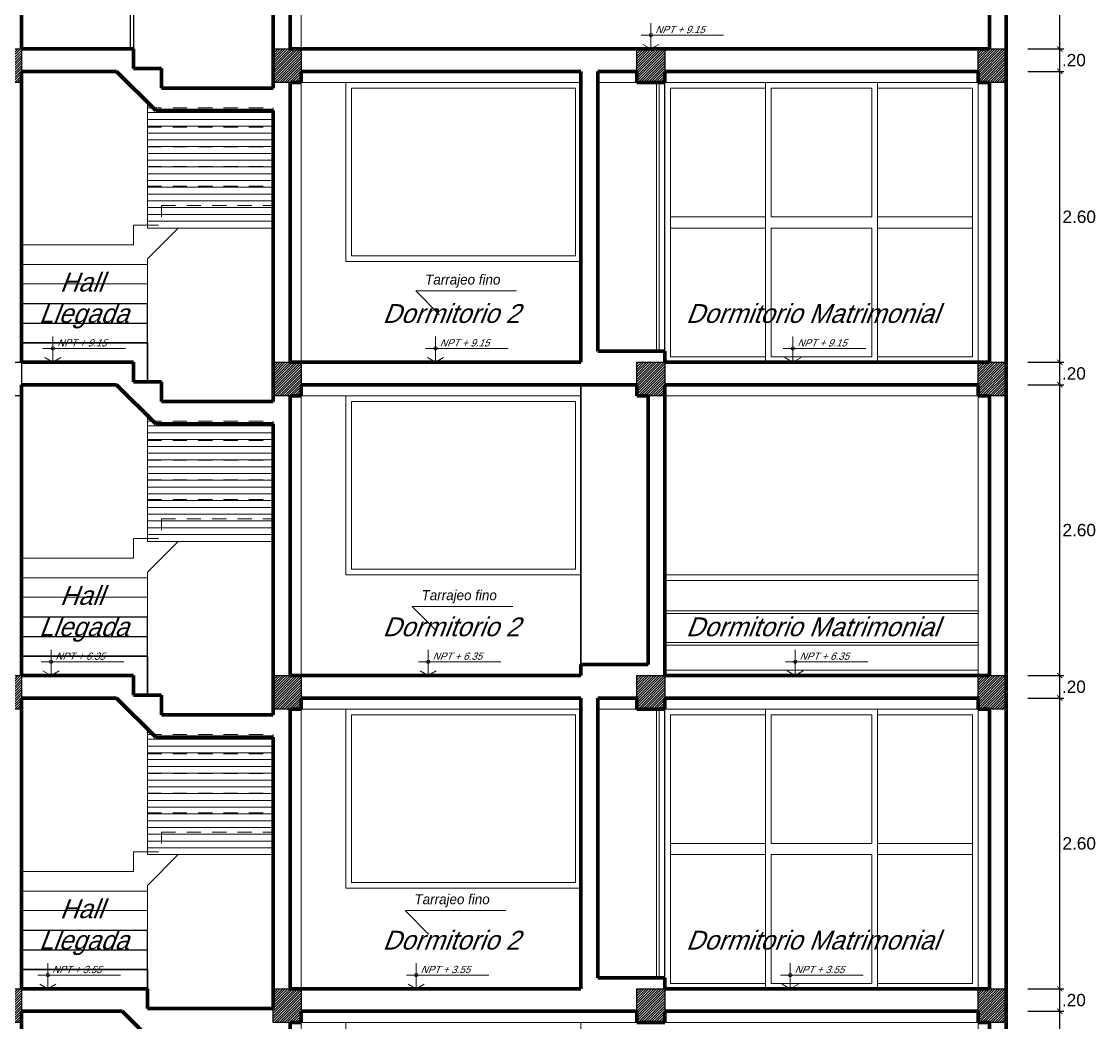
# Model space of a CAD drawing. Header units: millimetres. Extents: x 3779 to 7711, y 1445 to 3132.
# Drawn here: x 3977.47 to 3987.07, y 1475.68 to 1484.63 of the extents above; entities that cross this region are included whole.
import ezdxf

# ---------------------------------------------------------------- set-up
doc = ezdxf.new("R2010")
doc.units = ezdxf.units.MM
doc.header["$PDMODE"] = 3
doc.linetypes.add('HIDDEN', pattern=[9.525, 6.35, -3.175])
for name, color, linetype, lineweight in [('cotas', 7, 'Continuous', 5), ('pluma 0.0', 33, 'Continuous', 0), ('pluma 0.5', 41, 'Continuous', 5), ('pluma 1', 1, 'Continuous', 9), ('pluma 1.5', 14, 'Continuous', 15), ('pluma 2', 2, 'Continuous', 20), ('pluma 2.5', 30, 'Continuous', 25), ('pluma 3', 251, 'Continuous', 30), ('pluma 3.5', 253, 'Continuous', 35), ('pluma 8', 98, 'Continuous', 80), ('proyecciones', 32, 'HIDDEN', 9), ('TEXTO', 7, 'Continuous', 9), ('TEXTURAS', 35, 'Continuous', 5)]:
    doc.layers.add(name, color=color, linetype=linetype, lineweight=lineweight)
doc.styles.add('nombreambiente', font='stylu.ttf', dxfattribs={"oblique": 20})
doc.styles.get("Standard").update_dxf_attribs({"font": 'arial.ttf'})
doc.dimstyles.new('INTERIOR', dxfattribs={"dimtxt": 0.11, "dimasz": 0.0465, "dimexe": 0.0345, "dimexo": 0.195, "dimgap": 0.0295, "dimtad": 2, "dimtih": 1, "dimtoh": 1, "dimzin": 4, "dimdsep": 46, "dimtxsty": 'Standard', "dimblk": 'ARCHTICK', "dimcen": 0, "dimdle": 0.06, "dimclrd": 256, "dimclre": 256, "dimclrt": 256, "dimadec": 0, "dimazin": 0, "dimtfac": 1, "dimtmove": 0, "dimatfit": 3, "dimldrblk": 'ARCHTICK', "dimfxl": 0.0345, "dimtolj": 1, "dimtzin": 0, "dimlwe": 25, "dimarcsym": 0})

# ---------------------------------------------------------------- blocks, each defined once
blk = doc.blocks.new('ttryt')
at = {"layer": 'pluma 1'}
for p, q in [((1118.6396, 393.5141), (1118.6396, 393.2829)), ((1119.2894, 393.4071), (1118.5516, 393.4071)), ((1118.6396, 393.2829), (1118.5676, 393.3244)), ((1118.6396, 393.2829), (1118.7115, 393.3244))]:
    blk.add_line(p, q, dxfattribs=at)
at = {"layer": 'pluma 1', "linetype": 'Continuous'}
blk.add_circle((1118.6396, 393.4071), 0.015, dxfattribs=at)
blk = doc.blocks.new('_ArchTick')
at = {"color": 0, "linetype": 'ByBlock', "lineweight": 40, "const_width": 0.15}
blk.add_lwpolyline([(-0.5, -0.5), (0.5, 0.5)], dxfattribs=at)
blk = doc.blocks.new('*D766')
at = {"layer": 'cotas', "lineweight": -2, "transparency": 16777216}
blk.add_line((3976.9198, 1484.3228), (3976.9198, 1486.8428), dxfattribs=at)
at = {"layer": 'cotas', "lineweight": 25, "transparency": 16777216}
for p, q in [((3977.279, 1486.7828), (3976.8853, 1486.7828)), ((3977.129, 1484.3828), (3976.8853, 1484.3828))]:
    blk.add_line(p, q, dxfattribs=at)
at = {"layer": 'Defpoints', "color": 0, "transparency": 16777216}
for p in [(3976.9198, 1486.7828), (3977.474, 1486.7828), (3977.324, 1484.3828)]:
    blk.add_point(p, dxfattribs=at)
at = {"layer": 'cotas', "lineweight": -2, "transparency": 16777216, "xscale": 0.04649999999999999, "yscale": 0.04649999999999999, "zscale": 0.04649999999999999}
for p, rotation in [((3976.9198, 1486.7828), 90), ((3976.9198, 1484.3828), 270)]:
    blk.add_blockref('_ArchTick', p, dxfattribs=dict(at, rotation=rotation))
at = {"layer": 'cotas', "transparency": 16777216, "insert": (3976.7467, 1485.5828), "char_height": 0.11, "attachment_point": 5}
blk.add_mtext('\\A1;2.40', dxfattribs=at)
blk = doc.blocks.new('*D777')
at = {"layer": 'cotas', "lineweight": -2, "transparency": 16777216}
blk.add_line((3986.7537, 1473.1228), (3986.7537, 1475.8428), dxfattribs=at)
at = {"layer": 'cotas', "lineweight": 25, "transparency": 16777216}
for p, q in [((3986.469, 1475.7828), (3986.7882, 1475.7828)), ((3986.469, 1473.1828), (3986.7882, 1473.1828))]:
    blk.add_line(p, q, dxfattribs=at)
at = {"layer": 'Defpoints', "color": 0, "transparency": 16777216}
for p in [(3986.274, 1475.7828), (3986.7537, 1475.7828), (3986.274, 1473.1828)]:
    blk.add_point(p, dxfattribs=at)
at = {"layer": 'cotas', "lineweight": -2, "transparency": 16777216, "xscale": 0.04649999999999999, "yscale": 0.04649999999999999, "zscale": 0.04649999999999999}
for p, rotation in [((3986.7537, 1475.7828), 90), ((3986.7537, 1473.1828), 270)]:
    blk.add_blockref('_ArchTick', p, dxfattribs=dict(at, rotation=rotation))
at = {"layer": 'cotas', "transparency": 16777216, "insert": (3986.9268, 1474.4828), "char_height": 0.11, "attachment_point": 5}
blk.add_mtext('\\A1;2.60', dxfattribs=at)
blk = doc.blocks.new('*D778')
at = {"layer": 'cotas', "lineweight": 25, "transparency": 16777216}
for p, q in [((3986.469, 1475.9828), (3986.7882, 1475.9828)), ((3986.469, 1475.7828), (3986.7882, 1475.7828))]:
    blk.add_line(p, q, dxfattribs=at)
at = {"layer": 'cotas', "lineweight": -2, "transparency": 16777216}
blk.add_line((3986.7537, 1475.7228), (3986.7537, 1476.0428), dxfattribs=at)
at = {"layer": 'Defpoints', "color": 0, "transparency": 16777216}
for p in [(3986.274, 1475.9828), (3986.7537, 1475.9828), (3986.274, 1475.7828)]:
    blk.add_point(p, dxfattribs=at)
at = {"layer": 'cotas', "lineweight": -2, "transparency": 16777216, "xscale": 0.04649999999999999, "yscale": 0.04649999999999999, "zscale": 0.04649999999999999}
for p, rotation in [((3986.7537, 1475.9828), 90), ((3986.7537, 1475.7828), 270)]:
    blk.add_blockref('_ArchTick', p, dxfattribs=dict(at, rotation=rotation))
at = {"layer": 'cotas', "transparency": 16777216, "insert": (3986.8793, 1475.8828), "char_height": 0.11, "attachment_point": 5}
blk.add_mtext('\\A1;.20', dxfattribs=at)
blk = doc.blocks.new('*D779')
at = {"layer": 'cotas', "lineweight": 25, "transparency": 16777216}
for p, q in [((3986.469, 1478.5828), (3986.7882, 1478.5828)), ((3986.469, 1475.9828), (3986.7882, 1475.9828))]:
    blk.add_line(p, q, dxfattribs=at)
at = {"layer": 'cotas', "lineweight": -2, "transparency": 16777216}
blk.add_line((3986.7537, 1475.9228), (3986.7537, 1478.6428), dxfattribs=at)
at = {"layer": 'Defpoints', "color": 0, "transparency": 16777216}
for p in [(3986.274, 1478.5828), (3986.7537, 1478.5828), (3986.274, 1475.9828)]:
    blk.add_point(p, dxfattribs=at)
at = {"layer": 'cotas', "lineweight": -2, "transparency": 16777216, "xscale": 0.04649999999999999, "yscale": 0.04649999999999999, "zscale": 0.04649999999999999}
for p, rotation in [((3986.7537, 1478.5828), 90), ((3986.7537, 1475.9828), 270)]:
    blk.add_blockref('_ArchTick', p, dxfattribs=dict(at, rotation=rotation))
at = {"layer": 'cotas', "transparency": 16777216, "insert": (3986.9268, 1477.2828), "char_height": 0.11, "attachment_point": 5}
blk.add_mtext('\\A1;2.60', dxfattribs=at)
blk = doc.blocks.new('*D780')
at = {"layer": 'cotas', "lineweight": 25, "transparency": 16777216}
for p, q in [((3986.469, 1478.7828), (3986.7882, 1478.7828)), ((3986.469, 1478.5828), (3986.7882, 1478.5828))]:
    blk.add_line(p, q, dxfattribs=at)
at = {"layer": 'cotas', "lineweight": -2, "transparency": 16777216}
blk.add_line((3986.7537, 1478.5228), (3986.7537, 1478.8428), dxfattribs=at)
at = {"layer": 'Defpoints', "color": 0, "transparency": 16777216}
for p in [(3986.274, 1478.7828), (3986.7537, 1478.7828), (3986.274, 1478.5828)]:
    blk.add_point(p, dxfattribs=at)
at = {"layer": 'cotas', "lineweight": -2, "transparency": 16777216, "xscale": 0.04649999999999999, "yscale": 0.04649999999999999, "zscale": 0.04649999999999999}
for p, rotation in [((3986.7537, 1478.7828), 90), ((3986.7537, 1478.5828), 270)]:
    blk.add_blockref('_ArchTick', p, dxfattribs=dict(at, rotation=rotation))
at = {"layer": 'cotas', "transparency": 16777216, "insert": (3986.8793, 1478.6828), "char_height": 0.11, "attachment_point": 5}
blk.add_mtext('\\A1;.20', dxfattribs=at)
blk = doc.blocks.new('*D781')
at = {"layer": 'cotas', "lineweight": 25, "transparency": 16777216}
for p, q in [((3986.469, 1481.3828), (3986.7882, 1481.3828)), ((3986.469, 1478.7828), (3986.7882, 1478.7828))]:
    blk.add_line(p, q, dxfattribs=at)
at = {"layer": 'cotas', "lineweight": -2, "transparency": 16777216}
blk.add_line((3986.7537, 1478.7228), (3986.7537, 1481.4428), dxfattribs=at)
at = {"layer": 'Defpoints', "color": 0, "transparency": 16777216}
for p in [(3986.274, 1481.3828), (3986.7537, 1481.3828), (3986.274, 1478.7828)]:
    blk.add_point(p, dxfattribs=at)
at = {"layer": 'cotas', "lineweight": -2, "transparency": 16777216, "xscale": 0.04649999999999999, "yscale": 0.04649999999999999, "zscale": 0.04649999999999999}
for p, rotation in [((3986.7537, 1481.3828), 90), ((3986.7537, 1478.7828), 270)]:
    blk.add_blockref('_ArchTick', p, dxfattribs=dict(at, rotation=rotation))
at = {"layer": 'cotas', "transparency": 16777216, "insert": (3986.9268, 1480.0828), "char_height": 0.11, "attachment_point": 5}
blk.add_mtext('\\A1;2.60', dxfattribs=at)
blk = doc.blocks.new('*D782')
at = {"layer": 'cotas', "lineweight": 25, "transparency": 16777216}
for p, q in [((3986.469, 1481.5828), (3986.7882, 1481.5828)), ((3986.469, 1481.3828), (3986.7882, 1481.3828))]:
    blk.add_line(p, q, dxfattribs=at)
at = {"layer": 'cotas', "lineweight": -2, "transparency": 16777216}
blk.add_line((3986.7537, 1481.3228), (3986.7537, 1481.6428), dxfattribs=at)
at = {"layer": 'Defpoints', "color": 0, "transparency": 16777216}
for p in [(3986.274, 1481.5828), (3986.7537, 1481.5828), (3986.274, 1481.3828)]:
    blk.add_point(p, dxfattribs=at)
at = {"layer": 'cotas', "lineweight": -2, "transparency": 16777216, "xscale": 0.04649999999999999, "yscale": 0.04649999999999999, "zscale": 0.04649999999999999}
for p, rotation in [((3986.7537, 1481.5828), 90), ((3986.7537, 1481.3828), 270)]:
    blk.add_blockref('_ArchTick', p, dxfattribs=dict(at, rotation=rotation))
at = {"layer": 'cotas', "transparency": 16777216, "insert": (3986.8793, 1481.4828), "char_height": 0.11, "attachment_point": 5}
blk.add_mtext('\\A1;.20', dxfattribs=at)
blk = doc.blocks.new('*D783')
at = {"layer": 'cotas', "lineweight": -2, "transparency": 16777216}
blk.add_line((3986.7537, 1481.5228), (3986.7537, 1484.2428), dxfattribs=at)
at = {"layer": 'cotas', "lineweight": 25, "transparency": 16777216}
for p, q in [((3986.469, 1484.1828), (3986.7882, 1484.1828)), ((3986.469, 1481.5828), (3986.7882, 1481.5828))]:
    blk.add_line(p, q, dxfattribs=at)
at = {"layer": 'Defpoints', "color": 0, "transparency": 16777216}
for p in [(3986.274, 1484.1828), (3986.7537, 1484.1828), (3986.274, 1481.5828)]:
    blk.add_point(p, dxfattribs=at)
at = {"layer": 'cotas', "lineweight": -2, "transparency": 16777216, "xscale": 0.04649999999999999, "yscale": 0.04649999999999999, "zscale": 0.04649999999999999}
for p, rotation in [((3986.7537, 1484.1828), 90), ((3986.7537, 1481.5828), 270)]:
    blk.add_blockref('_ArchTick', p, dxfattribs=dict(at, rotation=rotation))
at = {"layer": 'cotas', "transparency": 16777216, "insert": (3986.9268, 1482.8828), "char_height": 0.11, "attachment_point": 5}
blk.add_mtext('\\A1;2.60', dxfattribs=at)
blk = doc.blocks.new('*D784')
at = {"layer": 'cotas', "lineweight": -2, "transparency": 16777216}
blk.add_line((3986.7537, 1484.1228), (3986.7537, 1484.4428), dxfattribs=at)
at = {"layer": 'cotas', "lineweight": 25, "transparency": 16777216}
for p, q in [((3986.469, 1484.3828), (3986.7882, 1484.3828)), ((3986.469, 1484.1828), (3986.7882, 1484.1828))]:
    blk.add_line(p, q, dxfattribs=at)
at = {"layer": 'Defpoints', "color": 0, "transparency": 16777216}
for p in [(3986.274, 1484.3828), (3986.7537, 1484.3828), (3986.274, 1484.1828)]:
    blk.add_point(p, dxfattribs=at)
at = {"layer": 'cotas', "lineweight": -2, "transparency": 16777216, "xscale": 0.04649999999999999, "yscale": 0.04649999999999999, "zscale": 0.04649999999999999}
for p, rotation in [((3986.7537, 1484.3828), 90), ((3986.7537, 1484.1828), 270)]:
    blk.add_blockref('_ArchTick', p, dxfattribs=dict(at, rotation=rotation))
at = {"layer": 'cotas', "transparency": 16777216, "insert": (3986.8793, 1484.2828), "char_height": 0.11, "attachment_point": 5}
blk.add_mtext('\\A1;.20', dxfattribs=at)
blk = doc.blocks.new('*D785')
at = {"layer": 'cotas', "lineweight": -2, "transparency": 16777216}
blk.add_line((3986.7537, 1484.3228), (3986.7537, 1485.4428), dxfattribs=at)
at = {"layer": 'cotas', "lineweight": 25, "transparency": 16777216}
for p, q in [((3986.469, 1485.3828), (3986.7882, 1485.3828)), ((3986.469, 1484.3828), (3986.7882, 1484.3828))]:
    blk.add_line(p, q, dxfattribs=at)
at = {"layer": 'Defpoints', "color": 0, "transparency": 16777216}
for p in [(3986.274, 1485.3828), (3986.7537, 1485.3828), (3986.274, 1484.3828)]:
    blk.add_point(p, dxfattribs=at)
at = {"layer": 'cotas', "lineweight": -2, "transparency": 16777216, "xscale": 0.04649999999999999, "yscale": 0.04649999999999999, "zscale": 0.04649999999999999}
for p, rotation in [((3986.7537, 1485.3828), 90), ((3986.7537, 1484.3828), 270)]:
    blk.add_blockref('_ArchTick', p, dxfattribs=dict(at, rotation=rotation))
at = {"layer": 'cotas', "transparency": 16777216, "insert": (3986.9207, 1484.8828), "char_height": 0.11, "attachment_point": 5}
blk.add_mtext('\\A1;1.00', dxfattribs=at)

msp = doc.modelspace()

# ---------------------------------------------------------------- hatches: boundary and pattern name
at = {"layer": 'TEXTURAS'}
h = msp.add_hatch(dxfattribs=at)
h.set_pattern_fill('LINE', color=256, scale=0.005, angle=45)
h.set_pattern_definition([(45, (-180.418558, 136.083055), (-0.01122532015, 0.01122532015), [])])
h.paths.add_polyline_path([(3977.474, 1484.3828), (3977.374, 1484.3828), (3977.224, 1484.3828), (3977.224, 1484.0828), (3977.474, 1484.0828), (3977.474, 1484.1828)])
h = msp.add_hatch(dxfattribs=at)
h.set_pattern_fill('LINE', color=256, scale=0.005, angle=45)
h.set_pattern_definition([(45, (-177.918558, 136.083055), (-0.01122532015, 0.01122532015), [])])
h.paths.add_polyline_path([(3979.974, 1484.3828), (3979.874, 1484.3828), (3979.724, 1484.3828), (3979.724, 1484.0828), (3979.974, 1484.0828), (3979.974, 1484.1828)])
h = msp.add_hatch(dxfattribs=at)
h.set_pattern_fill('LINE', color=256, scale=0.005, angle=45)
h.set_pattern_definition([(45, (-174.668558, 136.083055), (-0.01122532015, 0.01122532015), [])])
h.paths.add_polyline_path([(3983.224, 1484.3828), (3983.124, 1484.3828), (3982.974, 1484.3828), (3982.974, 1484.0828), (3983.224, 1484.0828), (3983.224, 1484.1828)])
h = msp.add_hatch(dxfattribs=at)
h.set_pattern_fill('LINE', color=256, scale=0.005, angle=45)
h.set_pattern_definition([(45, (-171.618558, 136.083055), (-0.01122532015, 0.01122532015), [])])
h.paths.add_polyline_path([(3986.274, 1484.3828), (3986.174, 1484.3828), (3986.024, 1484.3828), (3986.024, 1484.0828), (3986.274, 1484.0828), (3986.274, 1484.1828)])
h = msp.add_hatch(dxfattribs=at)
h.set_pattern_fill('LINE', color=256, scale=0.005, angle=45)
h.set_pattern_definition([(45, (-177.918558, 133.283055), (-0.01122532015, 0.01122532015), [])])
h.paths.add_polyline_path([(3979.974, 1481.5828), (3979.874, 1481.5828), (3979.724, 1481.5828), (3979.724, 1481.2828), (3979.974, 1481.2828), (3979.974, 1481.3828)])
h = msp.add_hatch(dxfattribs=at)
h.set_pattern_fill('LINE', color=256, scale=0.005, angle=45)
h.set_pattern_definition([(45, (-174.668558, 133.283055), (-0.01122532015, 0.01122532015), [])])
h.paths.add_polyline_path([(3983.224, 1481.5828), (3983.124, 1481.5828), (3982.974, 1481.5828), (3982.974, 1481.2828), (3983.224, 1481.2828), (3983.224, 1481.3828)])
h = msp.add_hatch(dxfattribs=at)
h.set_pattern_fill('LINE', color=256, scale=0.005, angle=45)
h.set_pattern_definition([(45, (-171.618558, 133.283055), (-0.01122532015, 0.01122532015), [])])
h.paths.add_polyline_path([(3986.274, 1481.5828), (3986.174, 1481.5828), (3986.024, 1481.5828), (3986.024, 1481.2828), (3986.274, 1481.2828), (3986.274, 1481.3828)])
h = msp.add_hatch(dxfattribs=at)
h.set_pattern_fill('LINE', color=256, scale=0.005, angle=45)
h.set_pattern_definition([(45, (-180.418558, 130.483055), (-0.01122532015, 0.01122532015), [])])
h.paths.add_polyline_path([(3977.474, 1478.7828), (3977.374, 1478.7828), (3977.224, 1478.7828), (3977.224, 1478.4828), (3977.474, 1478.4828), (3977.474, 1478.5828)])
h = msp.add_hatch(dxfattribs=at)
h.set_pattern_fill('LINE', color=256, scale=0.005, angle=45)
h.set_pattern_definition([(45, (-177.918558, 130.483055), (-0.01122532015, 0.01122532015), [])])
h.paths.add_polyline_path([(3979.974, 1478.7828), (3979.874, 1478.7828), (3979.724, 1478.7828), (3979.724, 1478.4828), (3979.974, 1478.4828), (3979.974, 1478.5828)])
h = msp.add_hatch(dxfattribs=at)
h.set_pattern_fill('LINE', color=256, scale=0.005, angle=45)
h.set_pattern_definition([(45, (-174.668558, 130.483055), (-0.01122532015, 0.01122532015), [])])
h.paths.add_polyline_path([(3983.224, 1478.7828), (3983.124, 1478.7828), (3982.974, 1478.7828), (3982.974, 1478.4828), (3983.224, 1478.4828), (3983.224, 1478.5828)])
h = msp.add_hatch(dxfattribs=at)
h.set_pattern_fill('LINE', color=256, scale=0.005, angle=45)
h.set_pattern_definition([(45, (-171.618558, 130.483055), (-0.01122532015, 0.01122532015), [])])
h.paths.add_polyline_path([(3986.274, 1478.7828), (3986.174, 1478.7828), (3986.024, 1478.7828), (3986.024, 1478.4828), (3986.274, 1478.4828), (3986.274, 1478.5828)])
h = msp.add_hatch(dxfattribs=at)
h.set_pattern_fill('LINE', color=256, scale=0.005, angle=45)
h.set_pattern_definition([(45, (-180.418558, 127.683055), (-0.01122532015, 0.01122532015), [])])
h.paths.add_polyline_path([(3977.474, 1475.9828), (3977.374, 1475.9828), (3977.224, 1475.9828), (3977.224, 1475.6828), (3977.474, 1475.6828), (3977.474, 1475.7828)])
h = msp.add_hatch(dxfattribs=at)
h.set_pattern_fill('LINE', color=256, scale=0.005, angle=45)
h.set_pattern_definition([(45, (-177.918558, 127.683055), (-0.01122532015, 0.01122532015), [])])
h.paths.add_polyline_path([(3979.974, 1475.9828), (3979.874, 1475.9828), (3979.724, 1475.9828), (3979.724, 1475.6828), (3979.974, 1475.6828), (3979.974, 1475.7828)])
h = msp.add_hatch(dxfattribs=at)
h.set_pattern_fill('LINE', color=256, scale=0.005, angle=45)
h.set_pattern_definition([(45, (-174.668558, 127.683055), (-0.01122532015, 0.01122532015), [])])
h.paths.add_polyline_path([(3983.224, 1475.9828), (3983.124, 1475.9828), (3982.974, 1475.9828), (3982.974, 1475.6828), (3983.224, 1475.6828), (3983.224, 1475.7828)])
h = msp.add_hatch(dxfattribs=at)
h.set_pattern_fill('LINE', color=256, scale=0.005, angle=45)
h.set_pattern_definition([(45, (-171.618558, 127.683055), (-0.01122532015, 0.01122532015), [])])
h.paths.add_polyline_path([(3986.274, 1475.9828), (3986.174, 1475.9828), (3986.024, 1475.9828), (3986.024, 1475.6828), (3986.274, 1475.6828), (3986.274, 1475.7828)])

# ---------------------------------------------------------------- linework, layer by layer
at = {"layer": 'pluma 0.0'}
for p, q in [((3978.599, 1483.8744), (3978.6324, 1483.8744)), ((3978.599, 1483.8137), (3979.724, 1483.8137)), ((3978.599, 1483.7531), (3979.724, 1483.7531)), ((3978.599, 1483.6924), (3979.724, 1483.6924)), ((3978.599, 1483.6318), (3979.724, 1483.6318)), ((3978.599, 1483.5711), (3979.724, 1483.5711)), ((3978.599, 1483.5105), (3979.724, 1483.5105)), ((3978.599, 1483.4499), (3979.724, 1483.4499)), ((3978.599, 1483.3892), (3979.724, 1483.3892)), ((3978.599, 1483.3286), (3979.724, 1483.3286)), ((3978.599, 1483.2679), (3979.724, 1483.2679)), ((3978.599, 1483.2073), (3979.724, 1483.2073)), ((3978.599, 1483.1466), (3979.724, 1483.1466)), ((3978.599, 1483.086), (3979.724, 1483.086)), ((3978.599, 1483.0254), (3979.724, 1483.0254)), ((3978.599, 1482.9647), (3979.724, 1482.9647)), ((3978.599, 1482.9041), (3979.724, 1482.9041)), ((3978.599, 1482.8434), (3979.724, 1482.8434)), ((3978.599, 1481.0744), (3978.6324, 1481.0744)), ((3978.599, 1481.0137), (3979.724, 1481.0137)), ((3978.599, 1480.9531), (3979.724, 1480.9531)), ((3978.599, 1480.8924), (3979.724, 1480.8924)), ((3978.599, 1480.8318), (3979.724, 1480.8318)), ((3978.599, 1480.7711), (3979.724, 1480.7711)), ((3978.599, 1480.7105), (3979.724, 1480.7105)), ((3978.599, 1480.6499), (3979.724, 1480.6499)), ((3978.599, 1480.5892), (3979.724, 1480.5892)), ((3978.599, 1480.5286), (3979.724, 1480.5286)), ((3978.599, 1480.4679), (3979.724, 1480.4679)), ((3978.599, 1480.4073), (3979.724, 1480.4073)), ((3978.599, 1480.3466), (3979.724, 1480.3466)), ((3978.599, 1480.286), (3979.724, 1480.286)), ((3978.599, 1480.2254), (3979.724, 1480.2254)), ((3978.599, 1480.1647), (3979.724, 1480.1647)), ((3978.599, 1480.1041), (3979.724, 1480.1041)), ((3978.599, 1480.0434), (3979.724, 1480.0434)), ((3986.024, 1479.6828), (3983.224, 1479.6828)), ((3986.024, 1479.6328), (3983.224, 1479.6328)), ((3983.224, 1479.3619), (3986.024, 1479.3619)), ((3983.224, 1479.3369), (3986.024, 1479.3369)), ((3983.224, 1479.0786), (3986.024, 1479.0786)), ((3983.224, 1479.0536), (3986.024, 1479.0536)), ((3986.024, 1478.8328), (3983.224, 1478.8328)), ((3978.599, 1478.2744), (3978.6324, 1478.2744)), ((3978.599, 1478.2137), (3979.724, 1478.2137)), ((3978.599, 1478.1531), (3979.724, 1478.1531)), ((3978.599, 1478.0924), (3979.724, 1478.0924)), ((3978.599, 1478.0318), (3979.724, 1478.0318)), ((3978.599, 1477.9711), (3979.724, 1477.9711)), ((3978.599, 1477.9105), (3979.724, 1477.9105)), ((3978.599, 1477.8499), (3979.724, 1477.8499)), ((3978.599, 1477.7892), (3979.724, 1477.7892)), ((3978.599, 1477.7286), (3979.724, 1477.7286)), ((3978.599, 1477.6679), (3979.724, 1477.6679)), ((3978.599, 1477.6073), (3979.724, 1477.6073)), ((3978.599, 1477.5466), (3979.724, 1477.5466)), ((3978.599, 1477.486), (3979.724, 1477.486)), ((3978.599, 1477.4254), (3979.724, 1477.4254)), ((3978.599, 1477.3647), (3979.724, 1477.3647)), ((3978.599, 1477.3041), (3979.724, 1477.3041)), ((3978.599, 1477.2434), (3979.724, 1477.2434))]:
    msp.add_line(p, q, dxfattribs=at)
at = {"layer": 'pluma 0.5'}
for points in [[(3982.474, 1484.0828), (3980.374, 1484.0828), (3980.374, 1482.4828), (3982.474, 1482.4828)], [(3982.424, 1484.0328), (3980.424, 1484.0328), (3980.424, 1482.5328), (3982.424, 1482.5328)], [(3982.474, 1478.4828), (3980.374, 1478.4828), (3980.374, 1476.8828), (3982.474, 1476.8828)], [(3982.424, 1478.4328), (3980.424, 1478.4328), (3980.424, 1476.9328), (3982.424, 1476.9328)]]:
    msp.add_lwpolyline(points, close=True, dxfattribs=at)
msp.add_lwpolyline([(3981.4153, 1474.3828), (3982.474, 1474.3828), (3982.474, 1475.6828), (3980.374, 1475.6828), (3980.374, 1474.3828), (3981.3953, 1474.3828)], dxfattribs=at)
at = {"layer": 'pluma 1'}
for p, q in [((3979.974, 1484.0828), (3982.474, 1484.0828)), ((3982.624, 1484.0828), (3982.974, 1484.0828)), ((3983.149, 1484.0828), (3983.149, 1481.6828)), ((3983.174, 1484.0828), (3983.174, 1481.6828)), ((3986.024, 1484.0828), (3983.224, 1484.0828)), ((3984.124, 1484.0828), (3984.124, 1481.5828)), ((3985.124, 1484.0828), (3985.124, 1481.5828)), ((3984.174, 1484.0328), (3984.174, 1482.8828)), ((3985.074, 1484.0328), (3985.074, 1482.8828)), ((3984.124, 1482.8828), (3983.274, 1482.8828)), ((3985.074, 1482.8828), (3984.174, 1482.8828)), ((3985.974, 1482.8828), (3985.124, 1482.8828)), ((3984.124, 1482.7828), (3983.274, 1482.7828)), ((3984.174, 1482.7828), (3984.174, 1481.6328)), ((3985.074, 1482.7828), (3984.174, 1482.7828)), ((3985.074, 1482.7828), (3985.074, 1481.6328)), ((3985.974, 1482.7828), (3985.124, 1482.7828)), ((3979.974, 1481.2828), (3982.474, 1481.2828)), ((3986.024, 1481.2828), (3983.224, 1481.2828)), ((3979.974, 1478.4828), (3982.474, 1478.4828)), ((3982.624, 1478.4828), (3982.974, 1478.4828)), ((3983.149, 1478.4828), (3983.149, 1476.0828)), ((3983.174, 1478.4828), (3983.174, 1476.0828)), ((3986.024, 1478.4828), (3983.224, 1478.4828)), ((3984.124, 1478.4828), (3984.124, 1475.9828)), ((3985.124, 1478.4828), (3985.124, 1475.9828)), ((3984.174, 1478.4328), (3984.174, 1477.2828)), ((3985.074, 1478.4328), (3985.074, 1477.2828)), ((3984.124, 1477.2828), (3983.274, 1477.2828)), ((3985.074, 1477.2828), (3984.174, 1477.2828)), ((3985.974, 1477.2828), (3985.124, 1477.2828)), ((3984.124, 1477.1828), (3983.274, 1477.1828)), ((3984.174, 1477.1828), (3984.174, 1476.0328)), ((3985.074, 1477.1828), (3984.174, 1477.1828)), ((3985.074, 1477.1828), (3985.074, 1476.0328)), ((3985.974, 1477.1828), (3985.124, 1477.1828)), ((3979.974, 1475.6828), (3982.974, 1475.6828)), ((3986.024, 1475.6828), (3983.224, 1475.6828))]:
    msp.add_line(p, q, dxfattribs=at)
for points in [[(3983.224, 1481.5828), (3986.024, 1481.5828), (3986.024, 1484.0828), (3983.224, 1484.0828)], [(3982.424, 1481.2328), (3980.424, 1481.2328), (3980.424, 1479.7328), (3982.424, 1479.7328)], [(3983.224, 1475.9828), (3986.024, 1475.9828), (3986.024, 1478.4828), (3983.224, 1478.4828)]]:
    msp.add_lwpolyline(points, close=True, dxfattribs=at)
for points in [[(3984.124, 1484.0328), (3983.274, 1484.0328), (3983.274, 1481.6328), (3984.124, 1481.6328)], [(3985.074, 1484.0328), (3984.174, 1484.0328)], [(3985.124, 1481.6328), (3985.974, 1481.6328), (3985.974, 1484.0328), (3985.124, 1484.0328)], [(3984.174, 1481.6328), (3985.074, 1481.6328)], [(3984.124, 1478.4328), (3983.274, 1478.4328), (3983.274, 1476.0328), (3984.124, 1476.0328)], [(3985.074, 1478.4328), (3984.174, 1478.4328)], [(3985.124, 1476.0328), (3985.974, 1476.0328), (3985.974, 1478.4328), (3985.124, 1478.4328)], [(3984.174, 1476.0328), (3985.074, 1476.0328)]]:
    msp.add_lwpolyline(points, dxfattribs=at)
at = {"layer": 'pluma 1.5'}
msp.add_lwpolyline([(3982.474, 1481.2828), (3980.374, 1481.2828), (3980.374, 1479.6828), (3982.474, 1479.6828)], close=True, dxfattribs=at)
at = {"layer": 'pluma 2'}
for p, q in [((3979.974, 1486.6828), (3979.974, 1484.3828)), ((3979.974, 1484.1828), (3979.974, 1481.5828)), ((3979.974, 1484.0828), (3979.974, 1481.5828)), ((3978.599, 1482.7828), (3978.599, 1483.9078)), ((3978.474, 1482.8078), (3978.599, 1482.8078)), ((3978.474, 1482.8078), (3978.474, 1482.6328)), ((3978.474, 1482.8078), (3978.599, 1482.8078)), ((3978.599, 1482.7828), (3979.724, 1482.7828)), ((3978.599, 1482.5078), (3978.874, 1482.7828)), ((3977.474, 1482.6328), (3978.474, 1482.6328)), ((3978.599, 1482.1078), (3978.599, 1482.5078)), ((3977.474, 1482.4578), (3978.599, 1482.4578)), ((3977.474, 1482.2828), (3978.599, 1482.2828)), ((3979.974, 1481.3828), (3979.974, 1478.7828)), ((3979.974, 1481.2828), (3979.974, 1478.7828)), ((3986.024, 1481.2828), (3986.024, 1478.7828)), ((3978.599, 1479.9828), (3978.599, 1481.1078)), ((3978.474, 1480.0078), (3978.599, 1480.0078)), ((3978.474, 1480.0078), (3978.474, 1479.8328)), ((3978.474, 1480.0078), (3978.599, 1480.0078)), ((3978.599, 1479.9828), (3979.724, 1479.9828)), ((3978.599, 1479.7078), (3978.874, 1479.9828)), ((3977.474, 1479.8328), (3978.474, 1479.8328)), ((3977.474, 1479.6578), (3978.599, 1479.6578)), ((3978.599, 1479.3078), (3978.599, 1479.7078)), ((3977.474, 1479.4828), (3978.599, 1479.4828)), ((3979.974, 1478.4828), (3979.974, 1475.9828)), ((3986.024, 1478.4828), (3986.024, 1475.9828)), ((3978.599, 1477.1828), (3978.599, 1478.3078)), ((3978.474, 1477.2078), (3978.599, 1477.2078)), ((3978.474, 1477.2078), (3978.474, 1477.0328)), ((3978.474, 1477.2078), (3978.599, 1477.2078)), ((3978.599, 1477.1828), (3979.724, 1477.1828)), ((3978.599, 1476.9078), (3978.874, 1477.1828)), ((3977.474, 1477.0328), (3978.474, 1477.0328)), ((3977.474, 1476.8578), (3978.599, 1476.8578)), ((3978.599, 1476.5078), (3978.599, 1476.9078)), ((3977.474, 1476.6828), (3978.599, 1476.6828)), ((3979.974, 1475.6828), (3979.974, 1474.1828)), ((3986.024, 1475.6828), (3986.024, 1473.1828))]:
    msp.add_line(p, q, dxfattribs=at)
at = {"layer": 'pluma 2.5'}
for p, q in [((3978.444, 1485.2328), (3978.444, 1484.3828)), ((3978.474, 1485.2328), (3978.474, 1484.3828)), ((3977.474, 1482.1078), (3978.599, 1482.1078)), ((3978.599, 1481.9328), (3978.599, 1482.1078)), ((3977.474, 1479.3078), (3978.599, 1479.3078)), ((3978.599, 1479.1328), (3978.599, 1479.3078)), ((3977.474, 1476.5078), (3978.599, 1476.5078)), ((3978.599, 1476.3328), (3978.599, 1476.5078))]:
    msp.add_line(p, q, dxfattribs=at)
for points in [[(3977.474, 1484.0828), (3977.224, 1484.0828), (3977.224, 1484.3828), (3977.474, 1484.3828)], [(3979.974, 1484.0828), (3979.724, 1484.0828), (3979.724, 1484.3828), (3979.974, 1484.3828)], [(3983.224, 1484.0828), (3982.974, 1484.0828), (3982.974, 1484.3828), (3983.224, 1484.3828)], [(3986.274, 1484.0828), (3986.024, 1484.0828), (3986.024, 1484.3828), (3986.274, 1484.3828)], [(3977.474, 1481.2828), (3977.224, 1481.2828), (3977.224, 1481.5828), (3977.474, 1481.5828)], [(3979.974, 1481.2828), (3979.724, 1481.2828), (3979.724, 1481.5828), (3979.974, 1481.5828)], [(3983.224, 1481.2828), (3982.974, 1481.2828), (3982.974, 1481.5828), (3983.224, 1481.5828)], [(3986.274, 1481.2828), (3986.024, 1481.2828), (3986.024, 1481.5828), (3986.274, 1481.5828)], [(3977.474, 1478.4828), (3977.224, 1478.4828), (3977.224, 1478.7828), (3977.474, 1478.7828)], [(3979.974, 1478.4828), (3979.724, 1478.4828), (3979.724, 1478.7828), (3979.974, 1478.7828)], [(3983.224, 1478.4828), (3982.974, 1478.4828), (3982.974, 1478.7828), (3983.224, 1478.7828)], [(3986.274, 1478.4828), (3986.024, 1478.4828), (3986.024, 1478.7828), (3986.274, 1478.7828)], [(3977.474, 1475.6828), (3977.224, 1475.6828), (3977.224, 1475.9828), (3977.474, 1475.9828)], [(3979.974, 1475.6828), (3979.724, 1475.6828), (3979.724, 1475.9828), (3979.974, 1475.9828)], [(3983.224, 1475.6828), (3982.974, 1475.6828), (3982.974, 1475.9828), (3983.224, 1475.9828)], [(3986.274, 1475.6828), (3986.024, 1475.6828), (3986.024, 1475.9828), (3986.274, 1475.9828)]]:
    msp.add_lwpolyline(points, close=True, dxfattribs=at)
at = {"layer": 'pluma 3'}
for p, q in [((3983.224, 1481.6828), (3983.224, 1484.0828)), ((3977.474, 1481.9328), (3978.599, 1481.9328)), ((3978.599, 1481.7578), (3978.599, 1481.9328)), ((3977.474, 1479.1328), (3978.599, 1479.1328)), ((3978.599, 1478.9578), (3978.599, 1479.1328)), ((3983.224, 1476.0828), (3983.224, 1478.4828)), ((3977.474, 1476.3328), (3978.599, 1476.3328)), ((3978.599, 1476.1578), (3978.599, 1476.3328))]:
    msp.add_line(p, q, dxfattribs=at)
at = {"layer": 'pluma 3.5'}
for p, q in [((3977.474, 1481.7578), (3978.599, 1481.7578)), ((3978.599, 1481.4078), (3978.599, 1481.7578)), ((3982.474, 1478.8828), (3982.474, 1481.3828)), ((3977.474, 1478.9578), (3978.599, 1478.9578)), ((3978.599, 1478.6078), (3978.599, 1478.9578)), ((3977.474, 1476.1578), (3978.599, 1476.1578)), ((3978.599, 1475.9828), (3978.599, 1476.1578))]:
    msp.add_line(p, q, dxfattribs=at)
at = {"layer": 'pluma 8'}
for p, q in [((3977.474, 1484.3828), (3977.474, 1486.7828)), ((3979.724, 1486.7828), (3979.724, 1484.0328)), ((3979.874, 1486.6828), (3979.874, 1484.3828)), ((3986.124, 1485.3828), (3986.124, 1484.3828)), ((3986.274, 1485.3828), (3986.274, 1470.3828)), ((3977.474, 1484.3828), (3978.474, 1484.3828)), ((3978.474, 1484.3828), (3978.474, 1484.2078)), ((3986.124, 1484.3828), (3979.874, 1484.3828)), ((3977.474, 1484.1828), (3977.474, 1481.5828)), ((3977.474, 1484.1828), (3978.324, 1484.1828)), ((3978.674, 1483.8328), (3978.324, 1484.1828)), ((3978.474, 1484.2078), (3978.724, 1484.2078)), ((3978.724, 1484.2078), (3978.724, 1484.0328)), ((3982.474, 1484.1828), (3979.974, 1484.1828)), ((3979.974, 1484.0828), (3979.974, 1484.1828)), ((3982.474, 1481.5828), (3982.474, 1484.1828)), ((3982.974, 1484.1828), (3982.624, 1484.1828)), ((3982.624, 1481.6828), (3982.624, 1484.1828)), ((3982.974, 1484.0828), (3982.974, 1484.1828)), ((3986.024, 1484.1828), (3983.224, 1484.1828)), ((3983.224, 1484.0828), (3983.224, 1484.1824)), ((3986.024, 1484.0828), (3986.024, 1484.1828)), ((3979.874, 1484.0828), (3979.874, 1481.5828)), ((3979.974, 1484.0828), (3979.874, 1484.0828)), ((3983.224, 1484.0828), (3982.974, 1484.0828)), ((3986.124, 1484.0828), (3986.024, 1484.0828)), ((3986.124, 1484.0828), (3986.124, 1481.5828)), ((3979.724, 1484.0328), (3978.724, 1484.0328)), ((3979.724, 1483.8328), (3978.674, 1483.8328)), ((3979.724, 1483.8328), (3979.724, 1481.2328)), ((3983.224, 1481.6828), (3982.624, 1481.6828)), ((3983.224, 1481.6828), (3983.224, 1481.5828)), ((3977.474, 1481.5828), (3978.474, 1481.5828)), ((3978.474, 1481.5828), (3978.474, 1481.4078)), ((3982.474, 1481.5828), (3979.874, 1481.5828)), ((3986.124, 1481.5828), (3983.224, 1481.5828)), ((3977.474, 1481.3828), (3977.474, 1478.7828)), ((3977.474, 1481.3828), (3978.324, 1481.3828)), ((3978.674, 1481.0328), (3978.324, 1481.3828)), ((3978.474, 1481.4078), (3978.724, 1481.4078)), ((3978.724, 1481.4078), (3978.724, 1481.2328)), ((3982.974, 1481.3828), (3979.974, 1481.3828)), ((3979.974, 1481.2828), (3979.974, 1481.3828)), ((3982.974, 1481.2828), (3982.974, 1481.3828)), ((3986.024, 1481.3828), (3983.224, 1481.3828)), ((3983.224, 1481.3824), (3983.224, 1478.7828)), ((3986.024, 1481.2828), (3986.024, 1481.3828)), ((3979.874, 1481.2828), (3979.874, 1478.7828)), ((3979.974, 1481.2828), (3979.874, 1481.2828)), ((3983.074, 1481.2828), (3982.974, 1481.2828)), ((3983.074, 1481.2828), (3983.074, 1478.8828)), ((3986.124, 1481.2828), (3986.024, 1481.2828)), ((3986.124, 1481.2828), (3986.124, 1478.7828)), ((3979.724, 1481.2328), (3978.724, 1481.2328)), ((3979.724, 1481.0328), (3978.674, 1481.0328)), ((3979.724, 1481.0328), (3979.724, 1478.4328)), ((3982.474, 1478.8828), (3982.474, 1478.7828)), ((3983.074, 1478.8828), (3982.474, 1478.8828)), ((3977.474, 1478.7828), (3978.474, 1478.7828)), ((3978.474, 1478.7828), (3978.474, 1478.6078)), ((3982.474, 1478.7828), (3979.874, 1478.7828)), ((3986.124, 1478.7828), (3983.224, 1478.7828)), ((3977.474, 1478.5828), (3977.474, 1475.9828)), ((3977.474, 1478.5828), (3978.324, 1478.5828)), ((3978.674, 1478.2328), (3978.324, 1478.5828)), ((3978.474, 1478.6078), (3978.724, 1478.6078)), ((3978.724, 1478.6078), (3978.724, 1478.4328)), ((3982.474, 1478.5828), (3979.974, 1478.5828)), ((3979.974, 1478.4828), (3979.974, 1478.5828)), ((3982.474, 1475.9828), (3982.474, 1478.5828)), ((3982.974, 1478.5828), (3982.624, 1478.5828)), ((3982.624, 1476.0828), (3982.624, 1478.5828)), ((3982.974, 1478.4828), (3982.974, 1478.5828)), ((3986.024, 1478.5828), (3983.224, 1478.5828)), ((3983.224, 1478.4828), (3983.224, 1478.5824)), ((3986.024, 1478.4828), (3986.024, 1478.5828)), ((3979.874, 1478.4828), (3979.874, 1475.9828)), ((3979.974, 1478.4828), (3979.874, 1478.4828)), ((3983.224, 1478.4828), (3982.974, 1478.4828)), ((3986.124, 1478.4828), (3986.024, 1478.4828)), ((3986.124, 1478.4828), (3986.124, 1475.9828)), ((3979.724, 1478.4328), (3978.724, 1478.4328)), ((3979.724, 1478.2328), (3978.674, 1478.2328)), ((3979.724, 1478.2328), (3979.724, 1475.8078)), ((3983.224, 1476.0828), (3982.624, 1476.0828)), ((3983.224, 1476.0828), (3983.224, 1475.9828)), ((3977.474, 1475.9828), (3978.599, 1475.9828)), ((3978.599, 1475.8078), (3978.599, 1475.9828)), ((3982.474, 1475.9828), (3979.874, 1475.9828)), ((3986.124, 1475.9828), (3983.224, 1475.9828)), ((3978.599, 1475.8078), (3979.724, 1475.8078)), ((3977.474, 1475.7828), (3977.474, 1473.3578)), ((3977.474, 1475.7828), (3978.374, 1475.7828)), ((3978.549, 1475.6078), (3978.374, 1475.7828)), ((3982.974, 1475.7828), (3979.974, 1475.7828)), ((3979.974, 1475.6828), (3979.974, 1475.7828)), ((3982.974, 1475.6828), (3982.974, 1475.7828)), ((3986.024, 1475.7828), (3983.224, 1475.7828)), ((3983.224, 1475.6828), (3983.224, 1475.7824)), ((3986.024, 1475.6828), (3986.024, 1475.7828)), ((3979.974, 1475.6828), (3979.874, 1475.6828)), ((3979.874, 1475.6828), (3979.874, 1474.1828)), ((3983.224, 1475.6828), (3982.974, 1475.6828)), ((3986.124, 1475.6828), (3986.024, 1475.6828)), ((3986.124, 1475.6828), (3986.124, 1473.1828))]:
    msp.add_line(p, q, dxfattribs=at)
at = {"layer": 'proyecciones', "linetype": 'HIDDEN', "ltscale": 0.02}
for p, q in [((3978.599, 1483.8578), (3979.724, 1483.8578)), ((3978.599, 1483.6828), (3979.724, 1483.6828)), ((3978.599, 1483.5078), (3979.724, 1483.5078)), ((3978.599, 1483.3328), (3979.724, 1483.3328)), ((3978.599, 1483.1578), (3979.724, 1483.1578)), ((3978.724, 1482.9828), (3979.724, 1482.9828)), ((3978.599, 1481.0578), (3979.724, 1481.0578)), ((3978.599, 1480.8828), (3979.724, 1480.8828)), ((3978.599, 1480.7078), (3979.724, 1480.7078)), ((3978.599, 1480.5328), (3979.724, 1480.5328)), ((3978.599, 1480.3578), (3979.724, 1480.3578)), ((3978.724, 1480.1828), (3979.724, 1480.1828)), ((3978.599, 1478.2578), (3979.724, 1478.2578)), ((3978.599, 1478.0828), (3979.724, 1478.0828)), ((3978.599, 1477.9078), (3979.724, 1477.9078)), ((3978.599, 1477.7328), (3979.724, 1477.7328)), ((3978.599, 1477.5578), (3979.724, 1477.5578)), ((3978.724, 1477.3828), (3979.724, 1477.3828))]:
    msp.add_line(p, q, dxfattribs=at)
at = {"layer": 'proyecciones', "linetype": 'HIDDEN', "ltscale": 0.01}
for p, q in [((3979.724, 1483.8578), (3979.724, 1483.8328)), ((3978.724, 1482.9828), (3978.724, 1482.8078)), ((3978.599, 1482.8078), (3978.724, 1482.8078)), ((3979.724, 1481.0578), (3979.724, 1481.0328)), ((3978.724, 1480.1828), (3978.724, 1480.0078)), ((3978.599, 1480.0078), (3978.724, 1480.0078)), ((3979.724, 1478.2578), (3979.724, 1478.2328)), ((3978.724, 1477.3828), (3978.724, 1477.2078)), ((3978.599, 1477.2078), (3978.724, 1477.2078))]:
    msp.add_line(p, q, dxfattribs=at)
at = {"layer": 'TEXTURAS'}
for points in [[(3981.8983, 1482.2201), (3980.9983, 1482.2201), (3981.2104, 1482.0079)], [(3981.8666, 1479.3995), (3980.9666, 1479.3995), (3981.1788, 1479.1874)], [(3981.8029, 1476.6824), (3980.9029, 1476.6824), (3981.115, 1476.4702)]]:
    msp.add_lwpolyline(points, dxfattribs=at)

# ---------------------------------------------------------------- block references
at = {"layer": 'pluma 1', "linetype": 'Continuous'}
for p in [(2864.4594, 1091.0999), (2859.1145, 1088.2999), (2862.5344, 1088.2999), (2865.7292, 1088.2999), (2859.0983, 1085.4999), (2862.4695, 1085.4999), (2865.7491, 1085.4999), (2859.0695, 1082.6999), (2862.3624, 1082.6999), (2865.7055, 1082.6999)]:
    msp.add_blockref('ttryt', p, dxfattribs=at)

# ---------------------------------------------------------------- texts
at = {"layer": 'TEXTO', "attachment_point": 1, "style": 'nombreambiente'}
for s, insert, char_height, width in [('{\\Q23;NPT + 9.15}', (3983.137, 1484.5891), 0.065, 0.790868), ('{\\Q21;   Hall \\PLlegada}', (3977.629, 1482.3833), 0.168, 1.67738), ('{\\Q21;Dormitorio 2}', (3980.7005, 1482.1027), 0.168, 1.67738), ('{\\Q21;Dormitorio Matrimonial}', (3983.4116, 1482.1027), 0.168, 2.587809), ('{\\Q23;NPT + 9.15}', (3977.7922, 1481.7891), 0.065, 0.790868), ('{\\Q23;NPT + 9.15}', (3981.212, 1481.7891), 0.065, 0.790868), ('{\\Q23;NPT + 9.15}', (3984.4068, 1481.7891), 0.065, 0.790868), ('{\\Q21;   Hall \\PLlegada}', (3977.629, 1479.5833), 0.168, 1.67738), ('{\\Q21;Dormitorio 2}', (3980.7005, 1479.3027), 0.168, 1.67738), ('{\\Q21;Dormitorio Matrimonial}', (3983.4116, 1479.3027), 0.168, 2.587809), ('{\\Q23;NPT + 6.35}', (3977.776, 1478.9891), 0.065, 0.790868), ('{\\Q23;NPT + 6.35}', (3981.1471, 1478.9891), 0.065, 0.790868), ('{\\Q23;NPT + 6.35}', (3984.4267, 1478.9891), 0.065, 0.790868), ('{\\Q21;   Hall \\PLlegada}', (3977.629, 1476.7833), 0.168, 1.67738), ('{\\Q21;Dormitorio 2}', (3980.7005, 1476.5027), 0.168, 1.67738), ('{\\Q21;Dormitorio Matrimonial}', (3983.4116, 1476.5027), 0.168, 2.587809), ('{\\Q23;NPT + 3.55}', (3977.7472, 1476.1891), 0.065, 0.790868), ('{\\Q23;NPT + 3.55}', (3981.0401, 1476.1891), 0.065, 0.790868), ('{\\Q23;NPT + 3.55}', (3984.3831, 1476.1891), 0.065, 0.790868)]:
    msp.add_mtext(s, dxfattribs=dict(at, insert=insert, char_height=char_height, width=width))
at = {"layer": 'TEXTO', "char_height": 0.0896, "width": 2.293656, "attachment_point": 1}
for insert in [(3981.0815, 1482.3671), (3981.0498, 1479.5465), (3980.9861, 1476.8294)]:
    msp.add_mtext('{\\fStylus BT|b0|i1|c0|p34;\\C7;Tarrajeo fino}', dxfattribs=dict(at, insert=insert))

# ---------------------------------------------------------------- dimensions: what is measured, and where the dimension line sits
at = {"layer": 'cotas'}
dim = msp.add_linear_dim(base=(3976.9198, 1486.7828), p1=(3977.324, 1484.3828), p2=(3977.474, 1486.7828), angle=90, dimstyle='INTERIOR', dxfattribs=at)
dim.commit()
dim.dimension.update_dxf_attribs({"geometry": '*D766', "text_midpoint": (3976.7467, 1485.5828)})
for base, p1, p2, picture, middle in [((3986.7537, 1485.3828), (3986.274, 1484.3828), (3986.274, 1485.3828), '*D785', (3986.9207, 1484.8828)), ((3986.7537, 1484.3828), (3986.274, 1484.1828), (3986.274, 1484.3828), '*D784', (3986.8793, 1484.2828)), ((3986.7537, 1484.1828), (3986.274, 1481.5828), (3986.274, 1484.1828), '*D783', (3986.9268, 1482.8828)), ((3986.7537, 1481.5828), (3986.274, 1481.3828), (3986.274, 1481.5828), '*D782', (3986.8793, 1481.4828)), ((3986.7537, 1481.3828), (3986.274, 1478.7828), (3986.274, 1481.3828), '*D781', (3986.9268, 1480.0828)), ((3986.7537, 1478.7828), (3986.274, 1478.5828), (3986.274, 1478.7828), '*D780', (3986.8793, 1478.6828)), ((3986.7537, 1478.5828), (3986.274, 1475.9828), (3986.274, 1478.5828), '*D779', (3986.9268, 1477.2828)), ((3986.7537, 1475.9828), (3986.274, 1475.7828), (3986.274, 1475.9828), '*D778', (3986.8793, 1475.8828)), ((3986.7537, 1475.7828), (3986.274, 1473.1828), (3986.274, 1475.7828), '*D777', (3986.9268, 1474.4828))]:
    dim = msp.add_linear_dim(base=base, p1=p1, p2=p2, angle=90, dimstyle='INTERIOR', override={"dimtmove": 1}, dxfattribs=at)
    dim.commit()
    dim.dimension.update_dxf_attribs({"geometry": picture, "text_midpoint": middle})

doc.saveas('drawing.dxf')
